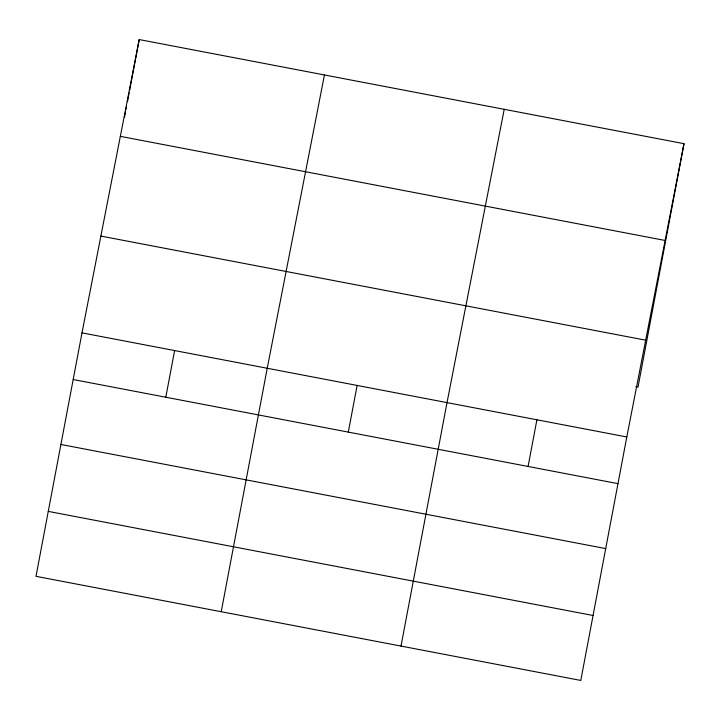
<?xml version="1.0" encoding="UTF-8"?>
<svg xmlns="http://www.w3.org/2000/svg" width="720" height="720" viewBox="0 0 720 720"><rect width="100%" height="100%" fill="white"/><g stroke="black" fill="none" stroke-linecap="round" stroke-linejoin="round"><path stroke-width="1.08" d="M81.999 332.865L36 576.324L580.788 680.436L626.796 436.968L684 143.676L139.212 39.564L81.999 332.865L626.796 436.968M124.569 117.054L125.613 111.555M126.027 109.35L126.441 107.145M127.485 101.646L129.141 92.835M129.564 90.639L139.212 39.564M165.798 397.233L174.618 350.559M221.229 611.721L267.228 368.262L324.441 74.961M348.3 432.108L357.12 385.434M401.013 646.083L447.012 402.615L504.216 109.314M528.084 466.461L536.904 419.796M684 143.676L638.001 387.135L635.805 386.721M120.33 136.35L665.118 240.462M100.881 236.079L645.669 340.182M73.188 379.53L617.976 483.642M60.912 444.474L605.7 548.586M48.267 511.389L593.064 615.492"/></g></svg>
